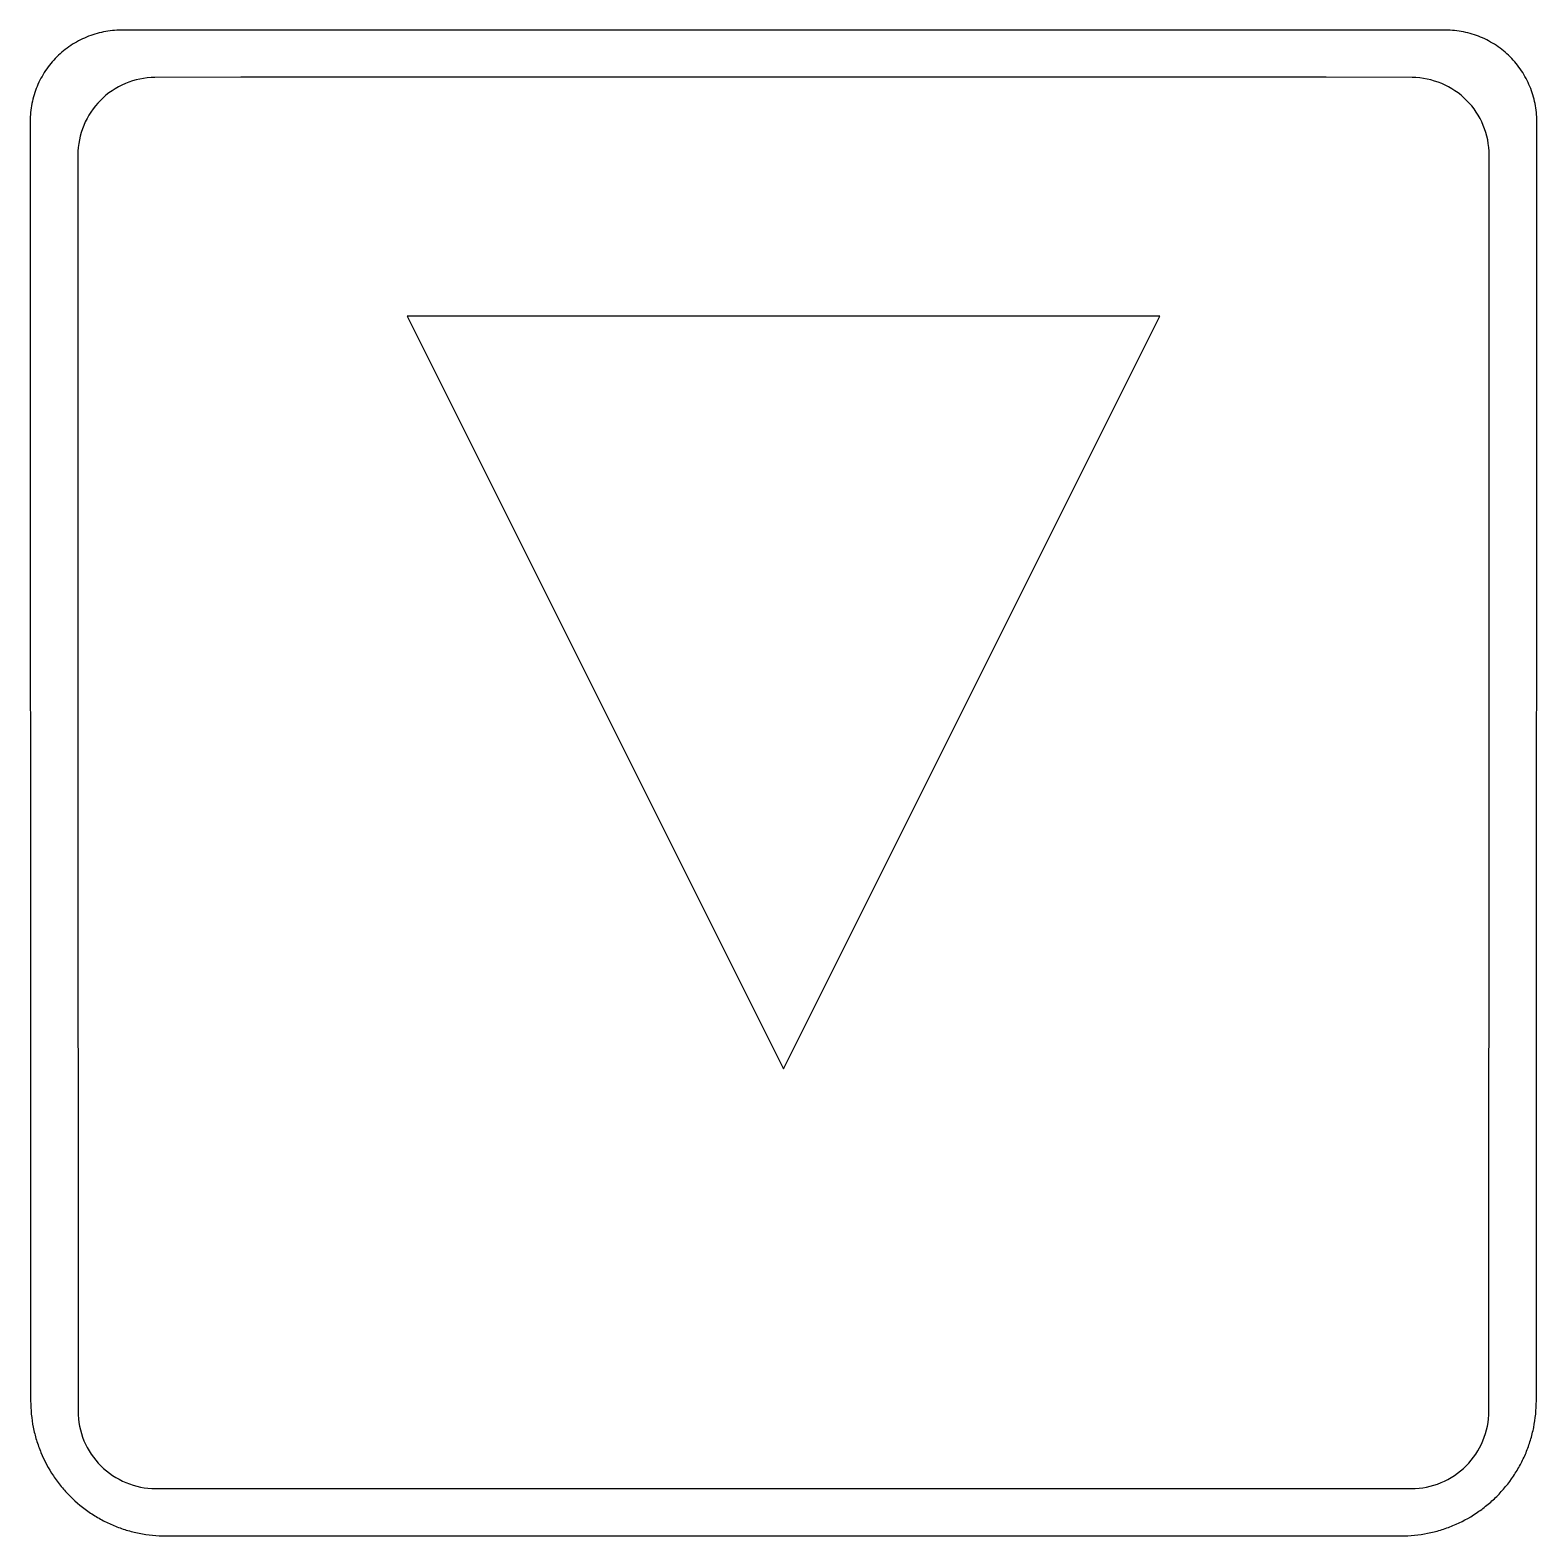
# Model space of a CAD drawing. Extents: x 0 to 420, y 0 to 297.
# Drawn here: x 143.24 to 150.05, y 178.09 to 184.89 of the extents above; entities that cross this region are included whole.
import ezdxf

# ---------------------------------------------------------------- set-up
doc = ezdxf.new("R2010")
doc.units = 0
doc.header["$LTSCALE"] = 23.1
doc.layers.add('10000_FRONT', color=7, linetype='CONTINUOUS')

msp = doc.modelspace()

# ---------------------------------------------------------------- linework, layer by layer
at = {"layer": '10000_FRONT', "color": 7, "linetype": 'CONTINUOUS'}
for p, q in [((149.6361, 184.8916), (143.6561, 184.8916)), ((144.1961, 184.6796), (143.8076, 184.6775)), ((149.0961, 184.6796), (144.1961, 184.6796)), ((149.4846, 184.6775), (149.0961, 184.6796)), ((144.9461, 183.5994), (146.6461, 180.1994)), ((148.3461, 183.5994), (144.9461, 183.5994)), ((146.6461, 180.1994), (148.3461, 183.5994)), ((143.8106, 178.3039), (149.4816, 178.3039)), ((143.8561, 178.0901), (149.4361, 178.0901))]:
    msp.add_line(p, q, dxfattribs=at)
for points, knots in [([(143.6561, 184.8916), (143.6289, 184.8916), (143.6021, 184.8888), (143.5627, 184.8809), (143.5497, 184.8776), (143.5238, 184.8697), (143.5109, 184.8651), (143.4735, 184.8495), (143.4498, 184.8369), (143.4162, 184.8146), (143.4053, 184.8066), (143.3842, 184.7894), (143.3742, 184.7804), (143.3457, 184.7519), (143.3287, 184.7312), (143.3061, 184.6974), (143.2991, 184.6857), (143.2864, 184.662), (143.2806, 184.6498), (143.2704, 184.6251), (143.2658, 184.6124), (143.258, 184.5867), (143.2547, 184.5735), (143.2467, 184.5336), (143.244, 184.5066), (143.244, 184.4794)], [0, 0, 0, 0, 0.125, 0.125, 0.1875, 0.1875, 0.25, 0.25, 0.375, 0.375, 0.4375, 0.4375, 0.5, 0.5, 0.625, 0.625, 0.6875, 0.6875, 0.75, 0.75, 0.8125, 0.8125, 0.875, 0.875, 1, 1, 1, 1]), ([(150.0482, 184.4794), (150.0482, 184.5067), (150.0454, 184.5334), (150.0374, 184.5728), (150.0342, 184.5859), (150.0263, 184.6117), (150.0217, 184.6246), (150.0062, 184.662), (149.9936, 184.6857), (149.9713, 184.7194), (149.9632, 184.7303), (149.9461, 184.7513), (149.937, 184.7613), (149.9085, 184.7898), (149.8878, 184.8069), (149.8541, 184.8294), (149.8424, 184.8365), (149.8186, 184.8492), (149.8065, 184.855), (149.7817, 184.8652), (149.7691, 184.8698), (149.7433, 184.8776), (149.7302, 184.881), (149.6902, 184.8889), (149.6633, 184.8916), (149.6361, 184.8916)], [0, 0, 0, 0, 0.125, 0.125, 0.1875, 0.1875, 0.25, 0.25, 0.375, 0.375, 0.4375, 0.4375, 0.5, 0.5, 0.625, 0.625, 0.6875, 0.6875, 0.75, 0.75, 0.8125, 0.8125, 0.875, 0.875, 1, 1, 1, 1]), ([(143.8076, 184.6775), (143.7615, 184.6773), (143.7164, 184.668), (143.632, 184.6327), (143.5934, 184.6067), (143.4972, 184.51), (143.4594, 184.4196), (143.4595, 184.3275)], [0, 0, 0, 0, 0.25, 0.25, 0.5, 0.5, 1, 1, 1, 1]), ([(149.8327, 184.3275), (149.8328, 184.3735), (149.8237, 184.4187), (149.7889, 184.5033), (149.7631, 184.542), (149.6669, 184.6388), (149.5768, 184.677), (149.4846, 184.6775)], [0, 0, 0, 0, 0.25, 0.25, 0.5, 0.5, 1, 1, 1, 1]), ([(143.2464, 178.6994), (143.2464, 178.6592), (143.2504, 178.6196), (143.262, 178.5613), (143.2668, 178.542), (143.2784, 178.5037), (143.2853, 178.4847), (143.3082, 178.4294), (143.3269, 178.3944), (143.36, 178.3448), (143.372, 178.3286), (143.3975, 178.2976), (143.4109, 178.2828), (143.453, 178.2406), (143.4837, 178.2154), (143.5253, 178.1876), (143.5338, 178.1822), (143.551, 178.1718), (143.5771, 178.157), (143.604, 178.1443), (143.6406, 178.1291), (143.6593, 178.1224), (143.6879, 178.1137), (143.6975, 178.111), (143.717, 178.1061), (143.7268, 178.1039), (143.776, 178.094), (143.8159, 178.0901), (143.8561, 178.0901)], [0, 0, 0, 0, 0.125, 0.125, 0.1875, 0.1875, 0.25, 0.25, 0.375, 0.375, 0.4375, 0.4375, 0.5, 0.5, 0.625, 0.625, 0.65625, 0.65625, 0.6875, 0.75, 0.75, 0.8125, 0.8125, 0.84375, 0.84375, 0.875, 0.875, 1, 1, 1, 1]), ([(149.4361, 178.0901), (149.4764, 178.0901), (149.5159, 178.094), (149.5743, 178.1056), (149.5936, 178.1105), (149.6319, 178.122), (149.651, 178.1289), (149.7063, 178.1518), (149.7413, 178.1705), (149.7827, 178.1981), (149.7909, 178.2038), (149.8069, 178.2157), (149.8149, 178.2219), (149.8382, 178.241), (149.853, 178.2544), (149.8951, 178.2965), (149.9204, 178.3272), (149.9482, 178.3688), (149.9536, 178.3773), (149.964, 178.3945), (149.9787, 178.4206), (149.9915, 178.4475), (150.0067, 178.4841), (150.0134, 178.5028), (150.0222, 178.5314), (150.0248, 178.541), (150.0297, 178.5604), (150.032, 178.5702), (150.0418, 178.6194), (150.0458, 178.6592), (150.0458, 178.6994)], [0, 0, 0, 0, 0.125, 0.125, 0.1875, 0.1875, 0.25, 0.25, 0.375, 0.375, 0.40625, 0.40625, 0.4375, 0.4375, 0.5, 0.5, 0.625, 0.625, 0.65625, 0.65625, 0.6875, 0.75, 0.75, 0.8125, 0.8125, 0.84375, 0.84375, 0.875, 0.875, 1, 1, 1, 1]), ([(143.4606, 178.6538), (143.4606, 178.6076), (143.4697, 178.5622), (143.5048, 178.4775), (143.5308, 178.4387), (143.6276, 178.3418), (143.7182, 178.3038), (143.8106, 178.3039)], [0, 0, 0, 0, 0.249999, 0.249999, 0.499999, 0.499999, 1, 1, 1, 1]), ([(149.4816, 178.3039), (149.5278, 178.3039), (149.5731, 178.3129), (149.6579, 178.348), (149.6967, 178.374), (149.7935, 178.4707), (149.8316, 178.5613), (149.8316, 178.6538)], [0, 0, 0, 0, 0.25, 0.25, 0.5, 0.5, 1, 1, 1, 1])]:
    msp.add_open_spline(points, degree=3, knots=knots, dxfattribs=at)
for points in [[(143.244, 184.4794), (143.2446, 182.5524), (143.2453, 180.6257), (143.2464, 178.6994)], [(150.0458, 178.6994), (150.0469, 180.6257), (150.0476, 182.5524), (150.0482, 184.4794)], [(143.4595, 184.3275), (143.4597, 182.4359), (143.4601, 180.5446), (143.4606, 178.6538)], [(149.8316, 178.6538), (149.8321, 180.5446), (149.8325, 182.4359), (149.8327, 184.3275)]]:
    msp.add_open_spline(points, degree=3, dxfattribs=at)

doc.saveas('drawing.dxf')
